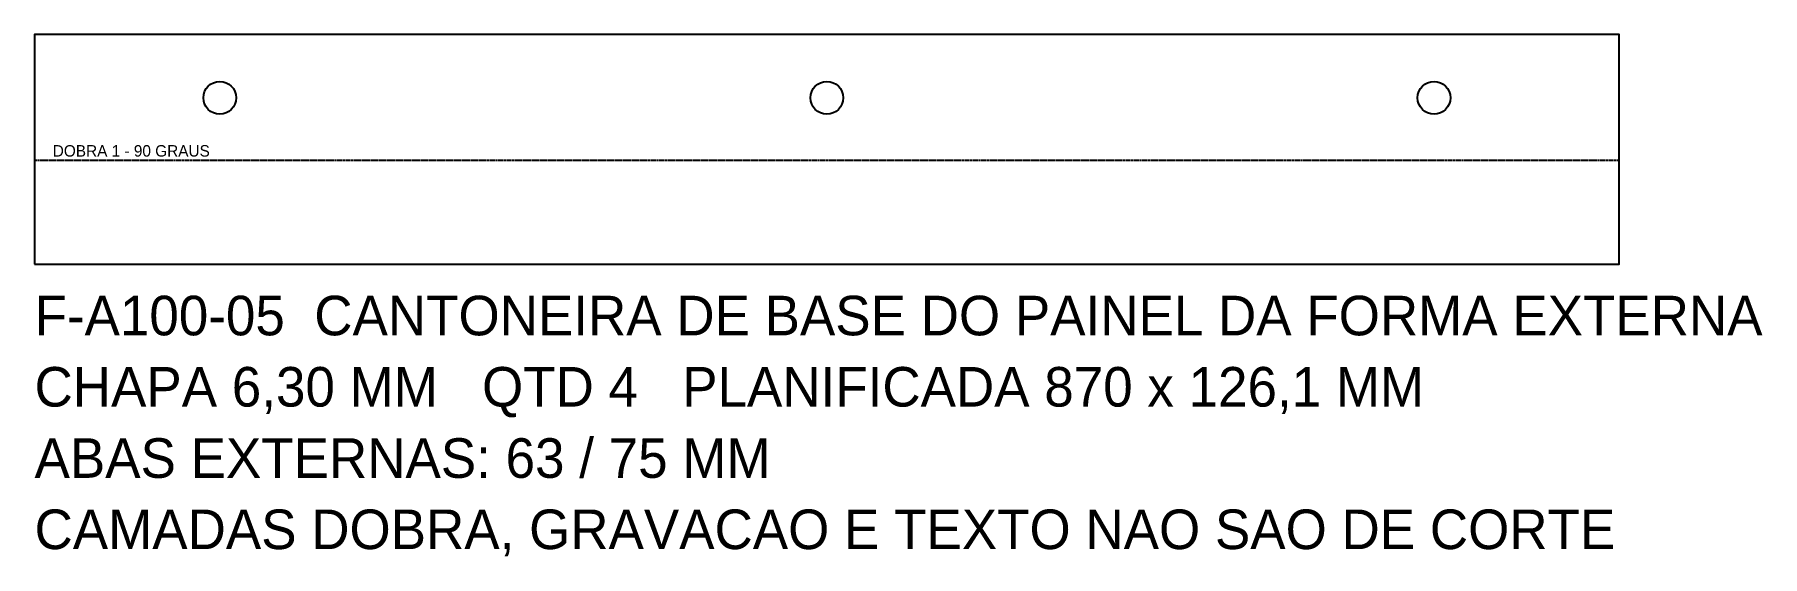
# Model space of a CAD drawing. Header units: millimetres. Extents: x 0 to 949, y -161 to 126.
import ezdxf

# ---------------------------------------------------------------- set-up
doc = ezdxf.new("R2010")
doc.units = ezdxf.units.MM
doc.linetypes.add('DASHED', pattern=[1.524, 1.27, -0.254])
for name, color, linetype in [('CORTE', 7, 'CONTINUOUS'), ('DOBRA', 2, 'DASHED'), ('TEXTO', 3, 'CONTINUOUS')]:
    doc.layers.add(name, color=color, linetype=linetype)

msp = doc.modelspace()

# ---------------------------------------------------------------- linework, layer by layer
at = {"layer": 'CORTE'}
msp.add_lwpolyline([(0, 0), (870, 0), (870, 126.12), (0, 126.12)], close=True, dxfattribs=at)
for centre in [(101.67, 91.37), (435, 91.37), (768.33, 91.37)]:
    msp.add_circle(centre, 9, dxfattribs=at)
at = {"layer": 'DOBRA'}
msp.add_line((0, 57.06), (870, 57.06), dxfattribs=at)

# ---------------------------------------------------------------- texts
at = {"layer": 'TEXTO'}
for s, height, p in [('DOBRA 1 - 90 GRAUS', 6.3061, (10, 59.06)), ('F-A100-05  CANTONEIRA DE BASE DO PAINEL DA FORMA EXTERNA', 21.75, (0, -39.15)), ('CHAPA 6,30 MM   QTD 4   PLANIFICADA 870 x 126,1 MM', 21.75, (0, -78.3)), ('ABAS EXTERNAS: 63 / 75 MM', 21.75, (0, -117.45)), ('CAMADAS DOBRA, GRAVACAO E TEXTO NAO SAO DE CORTE', 21.75, (0, -156.6))]:
    msp.add_text(s, height=height, dxfattribs=at).set_placement(p)

doc.saveas('drawing.dxf')
